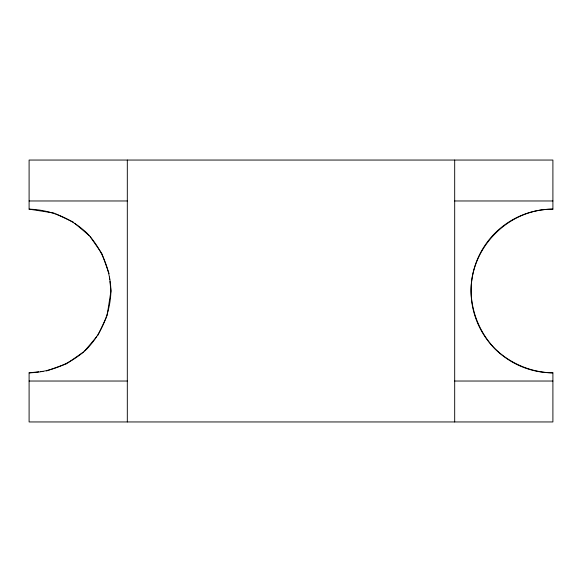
<?xml version="1.0" encoding="UTF-8"?>
<svg xmlns="http://www.w3.org/2000/svg" width="582" height="582" viewBox="0 0 582 582"><rect width="100%" height="100%" fill="white"/><g stroke="black" fill="none" stroke-linecap="round" stroke-linejoin="round"><path stroke-width="0.87" d="M107.044 315.953L110.944 291L109.918 281.448M97.936 335.276L106.288 317.561M84.703 350.902L96.779 336.636M67.301 363.255L83.393 352.088M46.465 370.981L66.574 363.765M29.1 372.844C50.692 372.218 71.266 363.699 86.973 348.873C101.799 333.166 110.318 312.592 110.944 291C110.318 269.408 101.799 248.834 86.973 233.127C71.266 218.301 50.692 209.782 29.1 209.156L29.1 160.05L552.9 160.05L552.9 209.156A81.844 81.844 0 0 0 471.056 291C471.5 312.534 480.135 333.333 495.027 348.873C510.581 363.677 531.322 372.524 552.9 372.844L552.9 421.95L29.1 421.95L29.1 372.844L38.652 371.818M40.384 371.636L42.988 371.352M552.9 209.156C508.843 208.814 470.794 247.066 471.056 291A81.844 81.844 0 0 0 552.9 372.844M29.1 200.972L127.312 200.972M454.688 200.972L552.9 200.972M29.1 381.028L127.312 381.028M454.688 381.028L552.9 381.028M29.1 209.156L54.053 213.056M55.661 213.812L73.376 222.164M74.736 223.321L89.002 235.397M90.188 236.707L101.355 252.799M101.865 253.526L109.081 273.635M109.452 277.112L109.736 279.716M454.688 160.05L454.688 421.95M127.312 160.05L127.312 421.95"/></g></svg>
